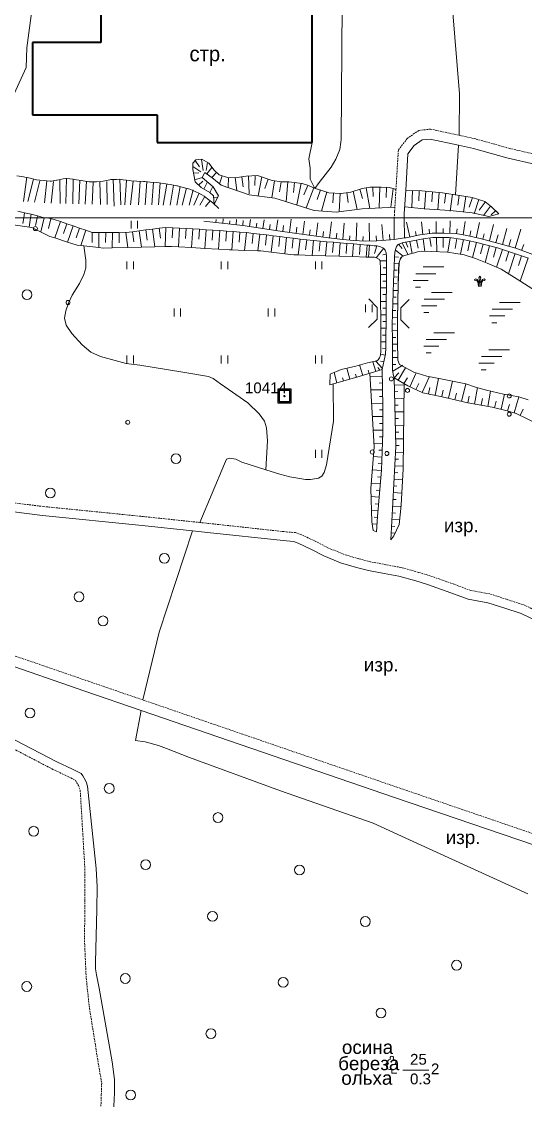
# Model space of a CAD drawing. Extents: x 1000 to 4000, y -5000 to -1000.
# Drawn here: x 3230.1 to 3379.8, y -3262.1 to -2941.7 of the extents above; entities that cross this region are included whole.
import ezdxf
from ezdxf.enums import TextEntityAlignment as Align

# ---------------------------------------------------------------- set-up
doc = ezdxf.new("R2010")
doc.units = 0
doc.header["$MEASUREMENT"] = 0
doc.linetypes.add('DASHED', pattern=[0.75, 0.5, -0.25])
doc.linetypes.add('HIDDENX2', pattern=[0.75, 0.5, -0.25])
doc.layers.get('0').update_dxf_attribs({"linetype": 'CONTINUOUS'})
for name, color, linetype in [('1', 7, 'CONTINUOUS'), ('13', 7, 'CONTINUOUS'), ('17', 7, 'CONTINUOUS'), ('2', 7, 'CONTINUOUS'), ('24', 7, 'CONTINUOUS'), ('33', 7, 'CONTINUOUS'), ('36', 7, 'CONTINUOUS'), ('37', 7, 'CONTINUOUS'), ('40', 7, 'CONTINUOUS'), ('42', 7, 'CONTINUOUS')]:
    doc.layers.add(name, color=color, linetype=linetype)
doc.styles.add('ARIAL', font='')
doc.styles.get("Standard").update_dxf_attribs({"font": 'txt', "height": 0.2})
doc.styles.get('ARIAL').set_extended_font_data('Arial Cyr')

# ---------------------------------------------------------------- blocks, each defined once
blk = doc.blocks.new('NULLNAME')
at = {"color": 0, "linetype": 'Continuous'}
for points in [[(2, 2), (-2, 2), (-2, 2), (-2, -2), (-2, -2), (2, -2), (2, -2), (2, 2)], [(1.6, 1.6), (-1.6, 1.6), (-1.6, 1.6), (-1.6, -1.6), (-1.6, -1.6), (1.6, -1.6), (1.6, -1.6), (1.6, 1.6)]]:
    blk.add_lwpolyline(points, close=True, dxfattribs=at)
at = {"color": 0}
blk.add_point((0, 0), dxfattribs=at)
blk.add_point((0, 0), dxfattribs=at)

msp = doc.modelspace()

# ---------------------------------------------------------------- linework, layer by layer
at = {"color": 253, "linetype": 'Continuous', "lineweight": 0}
for p, q in [((3349.42, -3014.56), (3355.55, -3014.56)), ((3346.44, -3018.56), (3350.95, -3018.56)), ((3347.23, -3016.56), (3353.25, -3016.56)), ((3347.13, -3020.56), (3348.64, -3020.56)), ((3335.79, -3026.56), (3333.31, -3024.05)), ((3345.33, -3024.21), (3342.82, -3026.68)), ((3349.75, -3024.13), (3355.77, -3024.13)), ((3351.94, -3022.13), (3358.08, -3022.13)), ((3335.75, -3030.09), (3335.79, -3026.56)), ((3342.82, -3026.68), (3342.79, -3030.21)), ((3348.97, -3026.13), (3353.47, -3026.13)), ((3349.66, -3028.13), (3351.17, -3028.13)), ((3369.95, -3027.12), (3375.97, -3027.12)), ((3372.14, -3025.12), (3378.28, -3025.12)), ((3333.24, -3032.56), (3335.75, -3030.09)), ((3342.79, -3030.21), (3345.26, -3032.73)), ((3369.17, -3029.12), (3373.67, -3029.12)), ((3369.86, -3031.12), (3371.37, -3031.12)), ((3352.57, -3034.1), (3358.71, -3034.1)), ((3350.38, -3036.1), (3356.41, -3036.1)), ((3349.6, -3038.1), (3354.1, -3038.1)), ((3350.29, -3040.1), (3351.8, -3040.1)), ((3368.99, -3039.14), (3375.12, -3039.14)), ((3366.01, -3043.14), (3370.51, -3043.14)), ((3366.79, -3041.14), (3372.82, -3041.14)), ((3366.7, -3045.14), (3368.21, -3045.14)), ((3340.13, -3254), (3340.13, -3252.91)), ((3340.13, -3254), (3341.63, -3254))]:
    msp.add_line(p, q, dxfattribs=at)
for points in [[(3262.64, -3003.16), (3262.64, -3000.82)], [(3264.59, -3000.82), (3264.59, -3003.16)], [(3261.42, -3015.24), (3261.42, -3012.9)], [(3263.37, -3012.9), (3263.37, -3015.24)], [(3289.42, -3015.24), (3289.42, -3012.9)], [(3291.37, -3012.9), (3291.37, -3015.24)], [(3317.42, -3015.24), (3317.42, -3012.9)], [(3319.37, -3012.9), (3319.37, -3015.24)], [(3275.42, -3029.24), (3275.42, -3026.9)], [(3277.37, -3026.9), (3277.37, -3029.24)], [(3303.42, -3029.24), (3303.42, -3026.9)], [(3305.37, -3026.9), (3305.37, -3029.24)], [(3332.32, -3027.99), (3332.32, -3025.66)], [(3334.27, -3025.66), (3334.27, -3027.99)], [(3261.42, -3043.24), (3261.42, -3040.9)], [(3263.37, -3040.9), (3263.37, -3043.24)], [(3289.42, -3043.24), (3289.42, -3040.9)], [(3291.37, -3040.9), (3291.37, -3043.24)], [(3317.42, -3043.24), (3317.42, -3040.9)], [(3319.37, -3040.9), (3319.37, -3043.24)], [(3317.42, -3071.24), (3317.42, -3068.9)], [(3319.37, -3068.9), (3319.37, -3071.24)], [(3339.44, -3252.91), (3340.8, -3252.91)]]:
    msp.add_lwpolyline(points, dxfattribs=at)
for points in [[(3365.05, -3018.08), (3364.72, -3018.27), (3364.88, -3018.53), (3365.34, -3018.51), (3365.73, -3018.99), (3365.91, -3020.4), (3365.91, -3020.4), (3365.87, -3018.8), (3365.5, -3018.27), (3365.05, -3018.08)], [(3366.3, -3020.42), (3366.14, -3018.51), (3366.01, -3017.78), (3366.3, -3017.3), (3366.57, -3017.77), (3366.4, -3018.56), (3366.3, -3020.42)], [(3367.55, -3018.08), (3367.86, -3018.27), (3367.7, -3018.53), (3367.24, -3018.51), (3366.85, -3018.99), (3366.63, -3020.38), (3366.63, -3020.38), (3366.73, -3018.8), (3367.1, -3018.27), (3367.55, -3018.08)]]:
    msp.add_lwpolyline(points, close=True, dxfattribs=at)
for centre, radius in [((3234.22, -3003.15), 0.6), ((3231.71, -3022.79), 1.46), ((3243.93, -3025.11), 0.6), ((3340.01, -3047.81), 0.6), ((3344.79, -3051.23), 0.6), ((3375.01, -3052.86), 0.6), ((3261.68, -3060.68), 0.6), ((3375.01, -3058.28), 0.6), ((3334.33, -3069.52), 0.6), ((3338.66, -3069.97), 0.6), ((3276, -3071.5), 1.46), ((3238.65, -3081.67), 1.46), ((3272.56, -3101.11), 1.46), ((3247.2, -3112.53), 1.46), ((3254.33, -3119.68), 1.46), ((3232.64, -3147.05), 1.46), ((3256.16, -3169.45), 1.46), ((3288.47, -3178.09), 1.46), ((3233.72, -3182.16), 1.46), ((3266.99, -3192.11), 1.46), ((3312.7, -3193.65), 1.46), ((3286.85, -3207.45), 1.46), ((3332.27, -3208.98), 1.46), ((3359.36, -3221.95), 1.46), ((3231.66, -3228.28), 1.46), ((3260.95, -3225.9), 1.46), ((3307.84, -3227.05), 1.46), ((3336.94, -3236.13), 1.46), ((3286.36, -3242.29), 1.46), ((3262.54, -3260.52), 1.46)]:
    msp.add_circle(centre, radius, dxfattribs=at)
for centre, radius, start, end in [((3340.13, -3249.54), 0.545, 90, 220.5003), ((3340.13, -3249.54), 0.545, 319.4997, 90), ((3339.45, -3252.03), 0.879, 108.3532, 269.3875), ((3339.69, -3250.65), 0.754, 88.1329, 226.6634), ((3340.57, -3250.65), 0.754, 313.3366, 91.8671), ((3340.81, -3252.03), 0.879, 269.6098, 71.6468)]:
    msp.add_arc(centre, radius, start, end, dxfattribs=at)
at = {"color": 253, "lineweight": 0}
for p in [(3365.88, -3019.24), (3366.39, -3018.86), (3366.76, -3019.23)]:
    msp.add_point(p, dxfattribs=at)
at = {"layer": '1', "color": 253, "linetype": 'Continuous', "lineweight": 0}
for p, q in [((4000, -3000), (3000, -3000)), ((3000, -3000), (4000, -3000))]:
    msp.add_line(p, q, dxfattribs=at)
at = {"layer": '13', "color": 253, "linetype": 'Continuous', "lineweight": 40}
for p, q in [((3316.47, -2977.6), (3316.47, -2928.97)), ((3253.7, -2938.16), (3253.7, -2947.85)), ((3253.7, -2947.85), (3233.34, -2947.85)), ((3233.34, -2947.85), (3233.34, -2969.41)), ((3233.34, -2969.41), (3270.4, -2969.41)), ((3270.4, -2969.41), (3270.4, -2977.6)), ((3270.4, -2977.6), (3316.47, -2977.6))]:
    msp.add_line(p, q, dxfattribs=at)
at = {"layer": '2', "color": 253, "linetype": 'Continuous', "lineweight": 0}
msp.add_circle((3308.21, -3052.89), 0.2, dxfattribs=at)
at = {"layer": '24', "color": 253, "linetype": 'DASHED', "lineweight": 0}
for p, q in [((3351.67, -2973.62), (3348.13, -2974.01)), ((3360.1, -2975.44), (3351.67, -2973.62)), ((3344.7, -2976.38), (3342.07, -2979.88)), ((3348.13, -2974.01), (3344.7, -2976.38)), ((3365.13, -2976.53), (3360.1, -2975.44)), ((3375.07, -2979.35), (3365.13, -2976.53)), ((3342.07, -2979.88), (3341.36, -2991.48)), ((3383.52, -2981.28), (3375.07, -2979.35)), ((3341.36, -2991.48), (3340.95, -2998.12)), ((3340.95, -2998.12), (3340.84, -3000))]:
    msp.add_line(p, q, dxfattribs=at)
at = {"layer": '24', "color": 253, "linetype": 'Continuous', "lineweight": 0}
for p, q in [((3349.18, -2976.83), (3346.74, -2978.51)), ((3351.52, -2976.57), (3349.18, -2976.83)), ((3359.95, -2978.39), (3351.52, -2976.57)), ((3346.74, -2978.51), (3344.93, -2980.93)), ((3364.42, -2979.36), (3359.95, -2978.39)), ((3374.34, -2982.18), (3364.42, -2979.36)), ((3344.93, -2980.93), (3344.26, -2991.83)), ((3382.9, -2984.13), (3374.34, -2982.18)), ((3344.26, -2991.83), (3343.84, -2998.63)), ((3343.84, -2998.63), (3343.75, -3000)), ((3340.84, -3000), (3340.84, -3006.36)), ((3343.75, -3000), (3343.94, -3005.93)), ((3343.94, -3005.93), (3340.84, -3006.36)), ((3236.32, -3088.37), (3203.99, -3084.38)), ((3265.98, -3091.34), (3236.32, -3088.37)), ((3280.87, -3092.91), (3265.98, -3091.34)), ((3285.4, -3093.39), (3280.87, -3092.91)), ((3307.84, -3095.84), (3285.4, -3093.39)), ((3310.93, -3096.1), (3307.84, -3095.84)), ((3312.35, -3096.62), (3310.93, -3096.1)), ((3316.22, -3098.43), (3312.35, -3096.62)), ((3319.94, -3100.35), (3316.22, -3098.43)), ((3324.84, -3102.41), (3319.94, -3100.35)), ((3329.61, -3103.83), (3324.84, -3102.41)), ((3333.22, -3104.74), (3329.61, -3103.83)), ((3337.86, -3105.64), (3333.22, -3104.74)), ((3342.25, -3106.41), (3337.86, -3105.64)), ((3347.28, -3107.83), (3342.25, -3106.41)), ((3350.72, -3108.85), (3347.28, -3107.83)), ((3248.94, -3140.55), (3159.78, -3109.87)), ((3357.69, -3111.3), (3350.72, -3108.85)), ((3362.85, -3113.24), (3357.69, -3111.3)), ((3368.65, -3114.27), (3362.85, -3113.24)), ((3373.42, -3115.82), (3368.65, -3114.27)), ((3378.58, -3117.5), (3373.42, -3115.82)), ((3383.31, -3119.8), (3378.58, -3117.5)), ((3265.69, -3146.29), (3248.94, -3140.55)), ((3340.93, -3172.11), (3265.69, -3146.29)), ((3228.19, -3155.08), (3240.57, -3161.53)), ((3240.57, -3161.53), (3245.21, -3163.72)), ((3245.21, -3163.72), (3247.79, -3165.01)), ((3247.79, -3165.01), (3248.3, -3165.66)), ((3248.3, -3165.66), (3248.69, -3166.43)), ((3248.69, -3166.43), (3249.33, -3167.46)), ((3249.33, -3167.46), (3249.74, -3168.74)), ((3252.23, -3193.22), (3249.74, -3168.74)), ((3389.97, -3188.87), (3340.93, -3172.11)), ((3252.57, -3198.68), (3252.23, -3193.22)), ((3252.46, -3205.4), (3252.57, -3198.68)), ((3252.12, -3221.06), (3252.46, -3205.4)), ((3252.12, -3223), (3252.12, -3221.06)), ((3252.35, -3224.82), (3252.12, -3223)), ((3253.14, -3228.81), (3252.35, -3224.82)), ((3257, -3250.68), (3253.14, -3228.81)), ((3257.68, -3255.92), (3257, -3250.68)), ((3257.68, -3259.91), (3257.68, -3255.92)), ((3257.35, -3267.8), (3257.68, -3259.91))]:
    msp.add_line(p, q, dxfattribs=at)
at = {"layer": '24', "color": 253, "linetype": 'HIDDENX2', "lineweight": 0}
for p, q in [((3236.62, -3085.71), (3204.31, -3081.72)), ((3266.25, -3088.68), (3236.62, -3085.71)), ((3283.12, -3090.46), (3266.25, -3088.68)), ((3285.69, -3090.73), (3283.12, -3090.46)), ((3308.09, -3093.18), (3285.69, -3090.73)), ((3311.51, -3093.47), (3308.09, -3093.18)), ((3313.38, -3094.14), (3311.51, -3093.47)), ((3317.4, -3096.03), (3313.38, -3094.14)), ((3321.07, -3097.92), (3317.4, -3096.03)), ((3325.74, -3099.89), (3321.07, -3097.92)), ((3330.31, -3101.25), (3325.74, -3099.89)), ((3333.8, -3102.12), (3330.31, -3101.25)), ((3338.35, -3103.01), (3333.8, -3102.12)), ((3342.84, -3103.8), (3338.35, -3103.01)), ((3348.02, -3105.26), (3342.84, -3103.8)), ((3249.96, -3137.6), (3160.78, -3106.93)), ((3351.55, -3106.3), (3348.02, -3105.26)), ((3358.6, -3108.79), (3351.55, -3106.3)), ((3363.56, -3110.65), (3358.6, -3108.79)), ((3369.3, -3111.67), (3363.56, -3110.65)), ((3374.25, -3113.27), (3369.3, -3111.67)), ((3379.58, -3115.01), (3374.25, -3113.27)), ((3384.43, -3117.37), (3379.58, -3115.01)), ((3266.18, -3143.17), (3249.96, -3137.6)), ((3341.94, -3169.17), (3266.18, -3143.17)), ((3227.02, -3157.32), (3239.44, -3163.79)), ((3239.44, -3163.79), (3244.1, -3165.99)), ((3244.1, -3165.99), (3246.16, -3167.02)), ((3246.16, -3167.02), (3246.16, -3167.02)), ((3246.16, -3167.02), (3246.48, -3167.67)), ((3246.48, -3167.67), (3247.02, -3168.53)), ((3247.02, -3168.53), (3247.54, -3169.99)), ((3391.03, -3185.94), (3341.94, -3169.17)), ((3247.54, -3169.99), (3248.93, -3193.36)), ((3248.93, -3193.36), (3248.93, -3202.59)), ((3248.93, -3202.59), (3248.82, -3214.62)), ((3248.82, -3214.62), (3249.27, -3225.1)), ((3249.27, -3225.1), (3250.18, -3233.99)), ((3250.18, -3233.99), (3252.9, -3251.03)), ((3252.9, -3251.03), (3253.93, -3256.95)), ((3253.93, -3256.95), (3253.81, -3260.37)), ((3253.81, -3260.37), (3252.79, -3292.43))]:
    msp.add_line(p, q, dxfattribs=at)
at = {"layer": '33', "color": 253, "linetype": 'Continuous', "lineweight": 0}
for p, q in [((3342.39, -3012.93), (3342.67, -3012.16)), ((3342.67, -3012.16), (3343.13, -3011.58)), ((3343.13, -3011.58), (3343.71, -3011.23)), ((3343.71, -3011.23), (3345.27, -3010.75)), ((3345.27, -3010.75), (3346.89, -3010.33)), ((3342.11, -3015.63), (3342.25, -3013.55)), ((3342.25, -3013.55), (3342.39, -3012.93)), ((3341.97, -3020), (3342.11, -3015.63)), ((3341.77, -3030.08), (3341.97, -3020)), ((3341.77, -3036.81), (3341.77, -3030.08)), ((3341.9, -3042.25), (3341.77, -3036.81)), ((3341.9, -3042.25), (3342.44, -3043.51)), ((3342.44, -3043.51), (3346.7, -3045.82)), ((3346.7, -3045.82), (3350.5, -3046.98)), ((3350.5, -3046.98), (3355.68, -3048.02)), ((3355.68, -3048.02), (3362.13, -3049.28)), ((3362.13, -3049.28), (3365.01, -3050.21)), ((3365.01, -3050.21), (3368.23, -3051.13)), ((3368.23, -3051.13), (3373.3, -3052.29)), ((3373.3, -3052.29), (3377.91, -3053.09)), ((3377.91, -3053.09), (3380.67, -3054.02))]:
    msp.add_line(p, q, dxfattribs=at)
at = {"layer": '36', "color": 253, "linetype": 'Continuous', "lineweight": 0}
for p, q in [((3228.71, -2987.52), (3230.7, -2987.78)), ((3230.7, -2987.78), (3231.11, -2987.84)), ((3230.73, -2995.07), (3231.69, -2987.92)), ((3231.11, -2987.84), (3232.64, -2988.22)), ((3231.94, -2995.16), (3233.61, -2988.47)), ((3232.64, -2988.22), (3234.17, -2988.61)), ((3233.96, -2995.3), (3235.55, -2988.95)), ((3234.17, -2988.61), (3234.17, -2988.61)), ((3234.17, -2988.61), (3234.59, -2988.65)), ((3234.59, -2988.65), (3236.58, -2988.86)), ((3236.58, -2988.86), (3238.57, -2989.07)), ((3236.88, -2995.51), (3237.58, -2988.97)), ((3238.57, -2989.07), (3238.98, -2989.12)), ((3238.88, -2995.61), (3239.57, -2989.18)), ((3238.98, -2989.12), (3240.54, -2988.81)), ((3240.54, -2988.81), (3240.68, -2988.78)), ((3240.68, -2988.78), (3242.5, -2988.4)), ((3241.55, -2995.68), (3241.52, -2988.61)), ((3242.5, -2988.4), (3243.14, -2988.27)), ((3243.14, -2988.27), (3244.48, -2988.42)), ((3243.3, -2995.72), (3243.48, -2988.2)), ((3244.48, -2988.42), (3245.44, -2988.52)), ((3245.32, -2995.77), (3245.47, -2988.53)), ((3245.44, -2988.52), (3246.46, -2988.66)), ((3246.46, -2988.66), (3247.9, -2988.86)), ((3247.14, -2995.82), (3247.45, -2988.8)), ((3247.9, -2988.86), (3248.44, -2988.96)), ((3248.44, -2988.96), (3250.2, -2989.29)), ((3249.05, -2995.87), (3249.43, -2989.07)), ((3250.2, -2989.29), (3250.41, -2989.28)), ((3250.41, -2989.28), (3252.41, -2989.23)), ((3251.12, -2995.92), (3251.39, -2989.51)), ((3252.41, -2989.23), (3253.6, -2989.2)), ((3253.58, -2995.98), (3253.41, -2989.21)), ((3253.6, -2989.2), (3254.39, -2989.05)), ((3253.6, -2989.2), (3253.6, -2989.2)), ((3254.39, -2989.05), (3256.36, -2988.67)), ((3255.58, -2996.03), (3255.41, -2989.16)), ((3256.36, -2988.67), (3256.66, -2988.61)), ((3256.66, -2988.61), (3258.35, -2988.55)), ((3257.61, -2996.54), (3257.34, -2988.47)), ((3258.35, -2988.55), (3259.09, -2988.52)), ((3259.09, -2988.52), (3260.34, -2988.67)), ((3259.61, -2996.1), (3259.35, -2988.51)), ((3260.34, -2988.67), (3262.32, -2988.91)), ((3260.84, -2996.1), (3261.33, -2988.79)), ((3262.32, -2988.91), (3262.66, -2988.95)), ((3262.47, -2996.11), (3263.32, -2989.03)), ((3262.66, -2988.95), (3264.32, -2989.05)), ((3264.32, -2989.05), (3266.32, -2989.18)), ((3264.88, -2996.12), (3265.32, -2989.11)), ((3266.32, -2989.18), (3266.74, -2989.2)), ((3266.74, -2989.2), (3268.31, -2989.33)), ((3266.88, -2996.13), (3267.31, -2989.24)), ((3268.31, -2989.33), (3270.3, -2989.49)), ((3268.77, -2996.14), (3269.31, -2989.41)), ((3270.3, -2989.49), (3270.98, -2989.54)), ((3270.77, -2996.15), (3271.3, -2989.57)), ((3270.98, -2989.54), (3272.28, -2989.77)), ((3272.28, -2989.77), (3274.25, -2990.11)), ((3272.2, -2996.16), (3273.27, -2989.94)), ((3274.22, -2996.17), (3275.24, -2990.28)), ((3274.25, -2990.11), (3276.22, -2990.45)), ((3276.22, -2990.45), (3276.42, -2990.48)), ((3276.25, -2996.18), (3277.21, -2990.61)), ((3276.42, -2990.48), (3278.16, -2990.93)), ((3277.85, -2996.18), (3279.13, -2991.17)), ((3278.16, -2990.93), (3280.08, -2991.41)), ((3279.92, -2996.18), (3281.07, -2991.67)), ((3280.08, -2991.41), (3280.1, -2991.43)), ((3280.1, -2991.43), (3281.93, -2992.22)), ((3281.3, -2996.18), (3282.85, -2992.62)), ((3281.93, -2992.22), (3282.79, -2992.6)), ((3282.79, -2992.6), (3283.71, -2993.13)), ((3283.11, -2996.18), (3284.58, -2993.64)), ((3283.71, -2993.13), (3284.4, -2993.53)), ((3284.4, -2993.53), (3285.34, -2994.29)), ((3284.79, -2996.58), (3286.12, -2994.91)), ((3285.34, -2994.29), (3286.9, -2995.54)), ((3288.76, -2997.19), (3286.9, -2995.54)), ((3230.5, -3001.67), (3230.75, -3000)), ((3232.37, -3002.72), (3232.78, -3000)), ((3234.22, -3002.23), (3234.74, -3000)), ((3235.82, -3004.15), (3236.8, -3000)), ((3237.85, -3000), (3239.75, -3000.45)), ((3238.11, -3003.14), (3238.8, -3000.22))]:
    msp.add_line(p, q, dxfattribs=at)
at = {"layer": '37', "color": 253, "linetype": 'Continuous', "lineweight": 0}
for p, q in [((3231.68, -2949.49), (3233.39, -2936.9)), ((3325.34, -2936.75), (3325.08, -2976.66)), ((3231.51, -2955.27), (3231.68, -2949.49)), ((3227.95, -2963.1), (3231.51, -2955.27)), ((3325.08, -2976.66), (3324.96, -2977.5)), ((3315.5, -2982.47), (3316.47, -2977.6)), ((3324.65, -2979.68), (3323.47, -2982.52)), ((3324.96, -2977.5), (3324.65, -2979.68)), ((3281.01, -2983.77), (3281.86, -2982.75)), ((3283.02, -2984.79), (3281.69, -2982.95)), ((3281.86, -2982.75), (3283.72, -2982.58)), ((3284.07, -2985.94), (3283.59, -2982.6)), ((3283.72, -2982.58), (3285.76, -2983.77)), ((3315.83, -2985.25), (3315.5, -2982.47)), ((3323.47, -2982.52), (3322.11, -2984.91)), ((3281.01, -2985.64), (3281.01, -2983.77)), ((3283.42, -2986.29), (3281.01, -2984.71)), ((3281.71, -2989.24), (3281.01, -2985.64)), ((3284.61, -2986.51), (3283.81, -2987.94)), ((3287.12, -2988.39), (3284.61, -2986.51)), ((3284.98, -2985.94), (3285.33, -2983.52)), ((3285.17, -2986.93), (3286.67, -2984.97)), ((3285.76, -2983.77), (3287.32, -2985.84)), ((3286.6, -2988), (3288, -2986.45)), ((3287.32, -2985.84), (3288.83, -2987.19)), ((3315.83, -2988.52), (3315.83, -2985.25)), ((3322.11, -2984.91), (3318.54, -2989.5)), ((3282.77, -2986.64), (3281.21, -2986.69)), ((3283.81, -2987.94), (3281.59, -2988.65)), ((3283.43, -2990.97), (3281.71, -2989.24)), ((3283.97, -2989.05), (3282.7, -2990.23)), ((3283.81, -2987.94), (3287.03, -2990.71)), ((3285.32, -2989.24), (3284.27, -2991.43)), ((3289.44, -2990.26), (3287.12, -2988.39)), ((3288.83, -2987.19), (3291.3, -2988.02)), ((3288.88, -2989.82), (3289.67, -2987.47)), ((3291.3, -2988.02), (3293.48, -2988.05)), ((3291.55, -2990.99), (3291.58, -2988.03)), ((3293.48, -2988.05), (3296.87, -2987.57)), ((3294.12, -2991.87), (3293.58, -2988.03)), ((3295.98, -2990.73), (3295.56, -2987.76)), ((3296.87, -2987.57), (3300.17, -2987.35)), ((3297.76, -2992.83), (3297.55, -2987.53)), ((3299.47, -2990.35), (3299.54, -2987.39)), ((3300.17, -2987.35), (3304.61, -2988.87)), ((3300.4, -2993.46), (3301.47, -2987.79)), ((3302.39, -2991.28), (3303.36, -2988.44)), ((3304.5, -2993.99), (3305.28, -2988.97)), ((3304.61, -2988.87), (3307.49, -2989.31)), ((3306.8, -2992.24), (3307.25, -2989.28)), ((3307.49, -2989.31), (3309.56, -2989.3)), ((3308.75, -2995.16), (3309.25, -2989.3)), ((3309.56, -2989.3), (3313.49, -2989.72)), ((3310.92, -2992.46), (3311.24, -2989.48)), ((3311.86, -2996.13), (3313.23, -2989.69)), ((3313.49, -2989.72), (3315.08, -2990.29)), ((3317.15, -2991.1), (3315.83, -2988.52)), ((3318.54, -2989.5), (3317.22, -2991.23)), ((3286.1, -2992.45), (3283.43, -2990.97)), ((3286.99, -2990.65), (3286.02, -2992.4)), ((3287.12, -2993.45), (3286.1, -2992.45)), ((3287.03, -2990.71), (3288.64, -2993.39)), ((3297.75, -2993.12), (3289.44, -2990.26)), ((3314.03, -2993.1), (3315.13, -2990.31)), ((3314.65, -2997.01), (3316.99, -2991.03)), ((3315.08, -2990.29), (3317.18, -2991.11)), ((3317.18, -2991.11), (3321.46, -2992.49)), ((3317.97, -2994.51), (3318.89, -2991.66)), ((3319.27, -2997.94), (3320.79, -2992.27)), ((3321.46, -2992.49), (3325.11, -2992.69)), ((3322.59, -2995.55), (3322.76, -2992.56)), ((3324.45, -2998.19), (3324.75, -2992.67)), ((3325.11, -2992.69), (3327.94, -2992.31)), ((3327.14, -2995.44), (3326.74, -2992.47)), ((3327.94, -2992.31), (3331.31, -2991.24)), ((3329.84, -2997.51), (3328.69, -2992.07)), ((3331.38, -2994.26), (3330.6, -2991.47)), ((3331.31, -2991.24), (3333.73, -2990.83)), ((3333.6, -2997.18), (3332.55, -2991.03)), ((3333.73, -2990.83), (3336.94, -2990.9)), ((3334.59, -2993.66), (3334.53, -2990.85)), ((3336.38, -2997.02), (3336.53, -2990.89)), ((3336.94, -2990.9), (3339.33, -2990.99)), ((3338.41, -2993.96), (3338.53, -2990.96)), ((3339.33, -2990.99), (3340.53, -2991.28)), ((3339.8, -2996.83), (3340.49, -2991.27)), ((3340.53, -2991.28), (3341.36, -2991.52)), ((3344.26, -2991.83), (3349.02, -2991.98)), ((3346.1, -2996.92), (3346.26, -2991.89)), ((3348.16, -2994.95), (3348.25, -2991.95)), ((3349.02, -2991.98), (3355.23, -2992.51)), ((3349.8, -2997.32), (3350.25, -2992.08)), ((3351.99, -2995.24), (3352.24, -2992.25)), ((3353.79, -2997.57), (3354.24, -2992.42)), ((3355.23, -2992.51), (3360.25, -2993.28)), ((3355.77, -2995.62), (3356.22, -2992.66)), ((3357.43, -2997.95), (3358.2, -2992.96)), ((3287.37, -2995.91), (3287.12, -2993.45)), ((3288.43, -2993.8), (3287.17, -2993.93)), ((3288.64, -2993.39), (3287.37, -2995.91)), ((3305.35, -2994.1), (3297.75, -2993.12)), ((3317.06, -2997.76), (3305.35, -2994.1)), ((3359.72, -2996.23), (3360.17, -2993.26)), ((3360.25, -2993.28), (3364.05, -2993.89)), ((3361.39, -2998.23), (3362.15, -2993.58)), ((3363.15, -2996.75), (3364.12, -2993.91)), ((3364.05, -2993.89), (3367.72, -2995.15)), ((3364.56, -2998.82), (3366.01, -2994.56)), ((3366.07, -2997.66), (3367.88, -2995.26)), ((3367.72, -2995.15), (3369.76, -2996.68)), ((3229.05, -2998.02), (3231, -2998.46)), ((3230.75, -3000), (3231, -2998.46)), ((3231, -2998.46), (3232.95, -2998.9)), ((3232.78, -3000), (3232.95, -2998.9)), ((3232.95, -2998.9), (3234.88, -2999.33)), ((3234.74, -3000), (3234.88, -2999.33)), ((3234.88, -2999.33), (3236.8, -3000)), ((3323.59, -2998.3), (3317.06, -2997.76)), ((3331.36, -2997.31), (3323.59, -2998.3)), ((3341.03, -2996.76), (3331.36, -2997.31)), ((3349.77, -2997.31), (3343.96, -2996.69)), ((3357.51, -2997.8), (3349.77, -2997.31)), ((3364.05, -2998.52), (3357.51, -2997.8)), ((3368.95, -2999.55), (3364.05, -2998.52)), ((3367.37, -2999.26), (3369.48, -2996.46)), ((3371.89, -2998.8), (3368.95, -2999.55)), ((3369.65, -2999.11), (3370.92, -2997.84)), ((3369.76, -2996.68), (3371.89, -2998.8)), ((3227.62, -3002.05), (3233.16, -3002.83)), ((3236.8, -3000), (3237.85, -3000)), ((3239.75, -3000.45), (3241.64, -3001.09)), ((3239.99, -3005.95), (3241.64, -3001.09)), ((3241.64, -3001.09), (3243.54, -3001.73)), ((3242.57, -3004.57), (3243.54, -3001.73)), ((3243.54, -3001.73), (3245.43, -3002.38)), ((3243.81, -3007.16), (3245.43, -3002.38)), ((3245.43, -3002.38), (3247.33, -3003.02)), ((3295.84, -3002.26), (3284.29, -3000.99)), ((3287.98, -3000.49), (3287.88, -3001.39)), ((3290.02, -3000.25), (3289.87, -3001.6)), ((3291.96, -3000.87), (3291.86, -3001.82)), ((3294.02, -3000.48), (3293.85, -3002.04)), ((3295.99, -3000.79), (3295.83, -3002.26)), ((3306.94, -3003.93), (3295.84, -3002.26)), ((3298.14, -3000.41), (3297.81, -3002.56)), ((3299.99, -3001.51), (3299.79, -3002.85)), ((3302.16, -3000.53), (3301.77, -3003.15)), ((3303.98, -3001.9), (3303.74, -3003.45)), ((3306.21, -3000.52), (3305.72, -3003.75)), ((3307.96, -3002.22), (3307.7, -3004.04)), ((3310.24, -3000.35), (3309.68, -3004.31)), ((3314.19, -3001), (3313.64, -3004.87)), ((3318.15, -3001.41), (3317.61, -3005.41)), ((3322.16, -3001.2), (3321.57, -3005.95)), ((3325.96, -3001.58), (3325.54, -3006.44)), ((3329.71, -3001.43), (3329.53, -3006.76)), ((3333.44, -3001.51), (3333.53, -3006.82)), ((3337.19, -3001.9), (3337.52, -3006.66)), ((3344.51, -3001.21), (3345.45, -3005.64)), ((3348.91, -3001.14), (3349.37, -3004.89)), ((3353.35, -3001.06), (3353.35, -3004.55)), ((3357.48, -3000.86), (3357.35, -3004.61)), ((3361.97, -3001.04), (3361.32, -3005.03)), ((3366.23, -3001.39), (3365.23, -3005.87)), ((3370.34, -3001.93), (3369.12, -3006.82)), ((3233.16, -3002.83), (3238.56, -3005.5)), ((3238.56, -3005.5), (3239.99, -3005.95)), ((3246.36, -3005.86), (3247.33, -3003.02)), ((3247.33, -3003.02), (3249.22, -3003.66)), ((3247.69, -3008.17), (3249.22, -3003.66)), ((3249.22, -3003.66), (3251.06, -3004.29)), ((3251.06, -3004.29), (3251.12, -3004.29)), ((3251.09, -3007.29), (3251.12, -3004.29)), ((3251.12, -3004.29), (3253.12, -3004.3)), ((3253.08, -3008.82), (3253.12, -3004.3)), ((3253.12, -3004.3), (3255.12, -3004.32)), ((3255.09, -3007.32), (3255.12, -3004.32)), ((3255.12, -3004.32), (3257.12, -3004.34)), ((3257.08, -3008.89), (3257.12, -3004.34)), ((3257.12, -3004.34), (3259.12, -3004.35)), ((3259.09, -3007.35), (3259.12, -3004.35)), ((3259.12, -3004.35), (3261.03, -3004.37)), ((3261.03, -3004.37), (3261.11, -3004.36)), ((3261.11, -3004.36), (3263.1, -3004.09)), ((3261.7, -3008.78), (3261.11, -3004.36)), ((3263.1, -3004.09), (3265.08, -3003.84)), ((3263.49, -3007.07), (3263.1, -3004.09)), ((3265.08, -3003.84), (3267.06, -3003.57)), ((3265.72, -3008.67), (3265.08, -3003.84)), ((3267.06, -3003.57), (3269.05, -3003.31)), ((3267.45, -3006.55), (3267.06, -3003.57)), ((3269.05, -3003.31), (3271.03, -3003.05)), ((3269.74, -3008.57), (3269.05, -3003.31)), ((3271.03, -3003.05), (3272.93, -3002.8)), ((3271.42, -3006.03), (3271.03, -3003.05)), ((3272.74, -3008.49), (3273.01, -3002.81)), ((3272.93, -3002.8), (3273.01, -3002.81)), ((3273.01, -3002.81), (3275.01, -3002.9)), ((3274.87, -3005.9), (3275.01, -3002.9)), ((3275.01, -3002.9), (3277.01, -3003)), ((3276.74, -3008.57), (3277.01, -3003)), ((3277.01, -3003), (3279.01, -3003.1)), ((3278.86, -3006.09), (3279.01, -3003.1)), ((3279.01, -3003.1), (3280.91, -3003.19)), ((3280.6, -3008.8), (3281, -3003.19)), ((3280.91, -3003.19), (3281, -3003.19)), ((3281, -3003.19), (3283, -3003.34)), ((3282.78, -3006.33), (3283, -3003.34)), ((3283, -3003.34), (3284.99, -3003.48)), ((3284.59, -3009.05), (3284.99, -3003.48)), ((3284.99, -3003.48), (3286.99, -3003.62)), ((3286.78, -3006.61), (3286.99, -3003.62)), ((3286.99, -3003.62), (3288.98, -3003.76)), ((3288.59, -3009.29), (3288.98, -3003.76)), ((3288.98, -3003.76), (3290.98, -3003.91)), ((3290.76, -3006.9), (3290.98, -3003.91)), ((3290.98, -3003.91), (3292.97, -3004.05)), ((3292.58, -3009.51), (3292.97, -3004.05)), ((3292.97, -3004.05), (3294.97, -3004.19)), ((3294.76, -3007.18), (3294.97, -3004.19)), ((3294.97, -3004.19), (3296.87, -3004.33)), ((3296.33, -3009.63), (3296.96, -3004.34)), ((3296.87, -3004.33), (3296.96, -3004.34)), ((3296.96, -3004.34), (3298.95, -3004.58)), ((3298.59, -3007.56), (3298.95, -3004.58)), ((3298.95, -3004.58), (3300.93, -3004.82)), ((3300.34, -3009.75), (3300.93, -3004.82)), ((3300.93, -3004.82), (3302.92, -3005.06)), ((3302.56, -3008.04), (3302.92, -3005.06)), ((3302.92, -3005.06), (3304.91, -3005.3)), ((3304.32, -3010.15), (3304.91, -3005.3)), ((3304.91, -3005.3), (3306.89, -3005.53)), ((3306.53, -3008.51), (3306.89, -3005.53)), ((3306.89, -3005.53), (3308.88, -3005.77)), ((3314.76, -3005.03), (3306.94, -3003.93)), ((3308.29, -3010.62), (3308.88, -3005.77)), ((3308.88, -3005.77), (3310.86, -3006.01)), ((3311.92, -3002.78), (3311.66, -3004.59)), ((3321.33, -3005.92), (3314.76, -3005.03)), ((3315.85, -3003.49), (3315.62, -3005.14)), ((3319.81, -3004.03), (3319.59, -3005.69)), ((3323.76, -3004.55), (3323.55, -3006.2)), ((3327.65, -3005.31), (3327.53, -3006.62)), ((3331.57, -3005.49), (3331.53, -3006.82)), ((3335.5, -3005.32), (3335.53, -3006.79)), ((3339.4, -3004.88), (3339.51, -3006.52)), ((3348.47, -3005), (3344.38, -3005.87)), ((3347.14, -3003.98), (3347.4, -3005.23)), ((3352.12, -3004.55), (3348.47, -3005)), ((3351.19, -3003.3), (3351.36, -3004.64)), ((3355.68, -3004.55), (3352.12, -3004.55)), ((3352.35, -3005.83), (3354.53, -3005.77)), ((3353.54, -3010.04), (3353.43, -3005.8)), ((3354.53, -3005.77), (3357.18, -3005.83)), ((3355.35, -3003.14), (3355.35, -3004.55)), ((3355.36, -3008.79), (3355.43, -3005.79)), ((3359.07, -3004.66), (3355.68, -3004.55)), ((3361.89, -3005.12), (3359.07, -3004.66)), ((3359.58, -3003.27), (3359.35, -3004.71)), ((3366.03, -3006.05), (3361.89, -3005.12)), ((3363.65, -3003.78), (3363.28, -3005.43)), ((3367.59, -3004.69), (3367.18, -3006.34)), ((3371.7, -3005.04), (3371.05, -3007.31)), ((3374.33, -3003.1), (3372.98, -3007.86)), ((3378.42, -3003.35), (3376.83, -3008.95)), ((3239.99, -3005.95), (3243.81, -3007.16)), ((3243.81, -3007.16), (3246.61, -3008.04)), ((3246.61, -3008.04), (3247.69, -3008.17)), ((3247.69, -3008.17), (3253.08, -3008.82)), ((3253.08, -3008.82), (3254.32, -3008.97)), ((3254.32, -3008.97), (3257.08, -3008.89)), ((3257.08, -3008.89), (3261.7, -3008.78)), ((3261.7, -3008.78), (3265.72, -3008.67)), ((3265.72, -3008.67), (3269.74, -3008.57)), ((3269.74, -3008.57), (3272.74, -3008.49)), ((3272.74, -3008.49), (3274.68, -3008.45)), ((3274.68, -3008.45), (3276.74, -3008.57)), ((3276.74, -3008.57), (3280.6, -3008.8)), ((3280.6, -3008.8), (3284.59, -3009.05)), ((3310.5, -3008.99), (3310.86, -3006.01)), ((3310.86, -3006.01), (3312.85, -3006.25)), ((3312.28, -3010.97), (3312.85, -3006.25)), ((3312.85, -3006.25), (3314.83, -3006.49)), ((3314.48, -3009.47), (3314.83, -3006.49)), ((3314.83, -3006.49), (3316.72, -3006.72)), ((3316.45, -3011.11), (3316.82, -3006.73)), ((3316.72, -3006.72), (3316.82, -3006.73)), ((3316.82, -3006.73), (3318.81, -3006.89)), ((3318.56, -3009.88), (3318.81, -3006.89)), ((3318.81, -3006.89), (3320.81, -3007.06)), ((3320.46, -3011.24), (3320.81, -3007.06)), ((3320.81, -3007.06), (3322.8, -3007.22)), ((3325.53, -3006.44), (3321.33, -3005.92)), ((3322.55, -3010.22), (3322.8, -3007.22)), ((3322.8, -3007.22), (3324.79, -3007.39)), ((3324.46, -3011.36), (3324.79, -3007.39)), ((3324.79, -3007.39), (3326.79, -3007.56)), ((3328.86, -3006.73), (3325.53, -3006.44)), ((3326.54, -3010.55), (3326.79, -3007.56)), ((3326.79, -3007.56), (3328.78, -3007.72)), ((3328.46, -3011.49), (3328.78, -3007.72)), ((3328.78, -3007.72), (3330.77, -3007.89)), ((3332.2, -3006.85), (3328.86, -3006.73)), ((3330.52, -3010.88), (3330.77, -3007.89)), ((3330.77, -3007.89), (3332.76, -3008.06)), ((3335.65, -3006.79), (3332.2, -3006.85)), ((3332.47, -3011.62), (3332.76, -3008.06)), ((3332.76, -3008.06), (3333.49, -3008.12)), ((3333.23, -3011.65), (3333.49, -3008.12)), ((3333.68, -3008.13), (3334.9, -3008.24)), ((3334.9, -3008.24), (3335.81, -3008.3)), ((3335.02, -3010.59), (3335.67, -3008.29)), ((3339.78, -3006.5), (3335.65, -3006.79)), ((3335.81, -3008.3), (3336.78, -3008.58)), ((3336.78, -3008.58), (3337.61, -3008.99)), ((3337.61, -3008.99), (3338.16, -3009.55)), ((3340.84, -3006.36), (3339.78, -3006.5)), ((3341.34, -3009.06), (3341.55, -3008.51)), ((3341.55, -3008.51), (3341.82, -3008.09)), ((3341.82, -3008.09), (3342.02, -3007.92)), ((3342.02, -3007.92), (3342.68, -3007.58)), ((3343.17, -3009.08), (3342.17, -3007.85)), ((3342.68, -3007.58), (3343.55, -3007.31)), ((3344.88, -3010.87), (3343.17, -3007.42)), ((3343.55, -3007.31), (3345.36, -3006.98)), ((3344.38, -3005.87), (3343.94, -3005.93)), ((3344.93, -3008.64), (3344.34, -3007.17)), ((3345.36, -3006.98), (3349.44, -3006.23)), ((3346.18, -3010.52), (3345.52, -3006.95)), ((3347.92, -3008.93), (3347.49, -3006.59)), ((3349.44, -3006.23), (3352.35, -3005.83)), ((3349.97, -3009.93), (3349.45, -3006.23)), ((3351.79, -3008.51), (3351.44, -3005.96)), ((3356.81, -3010.14), (3357.42, -3005.87)), ((3357.18, -3005.83), (3361.2, -3006.41)), ((3358.98, -3009.12), (3359.4, -3006.15)), ((3360.53, -3010.74), (3361.38, -3006.44)), ((3361.2, -3006.41), (3364.99, -3007.16)), ((3362.76, -3009.77), (3363.34, -3006.83)), ((3364.13, -3011.78), (3365.3, -3007.24)), ((3364.99, -3007.16), (3371.49, -3008.83)), ((3370.86, -3007.26), (3366.03, -3006.05)), ((3366.49, -3010.64), (3367.24, -3007.74)), ((3367.89, -3013.24), (3369.18, -3008.23)), ((3370.36, -3011.64), (3371.11, -3008.73)), ((3376.95, -3008.99), (3370.86, -3007.26)), ((3371.49, -3008.83), (3380.78, -3011.93)), ((3375.46, -3006.44), (3374.9, -3008.41)), ((3382.01, -3010.89), (3376.95, -3008.99)), ((3379.38, -3007.84), (3378.7, -3009.65)), ((3284.59, -3009.05), (3288.59, -3009.29)), ((3288.59, -3009.29), (3291.85, -3009.49)), ((3291.85, -3009.49), (3292.58, -3009.51)), ((3292.58, -3009.51), (3296.33, -3009.63)), ((3296.33, -3009.63), (3300.34, -3009.75)), ((3300.34, -3009.75), (3301.2, -3009.78)), ((3301.2, -3009.78), (3304.32, -3010.15)), ((3304.32, -3010.15), (3308.29, -3010.62)), ((3308.29, -3010.62), (3310.98, -3010.93)), ((3310.98, -3010.93), (3312.28, -3010.97)), ((3312.28, -3010.97), (3316.45, -3011.11)), ((3316.45, -3011.11), (3320.46, -3011.24)), ((3320.46, -3011.24), (3324.46, -3011.36)), ((3324.46, -3011.36), (3328.46, -3011.49)), ((3328.46, -3011.49), (3332.47, -3011.62)), ((3332.47, -3011.62), (3333.39, -3011.65)), ((3333.39, -3011.65), (3334.21, -3011.61)), ((3334.21, -3011.61), (3334.97, -3011.68)), ((3334.97, -3011.68), (3335.6, -3011.89)), ((3335.45, -3011.84), (3337.66, -3009.04)), ((3335.6, -3011.89), (3336.49, -3012.37)), ((3337.42, -3010.98), (3338.47, -3010.78)), ((3338.16, -3009.55), (3338.44, -3010.31)), ((3338.44, -3010.31), (3338.51, -3011.34)), ((3338.51, -3011.34), (3338.51, -3013.38)), ((3340.79, -3014.46), (3340.93, -3011.69)), ((3340.93, -3011.69), (3341.06, -3010.17)), ((3342.13, -3011.61), (3340.94, -3011.51)), ((3341.06, -3010.17), (3341.34, -3009.06)), ((3343.46, -3011.31), (3341.22, -3009.53)), ((3342.39, -3012.93), (3342.72, -3011.99)), ((3342.72, -3011.99), (3343.13, -3011.58)), ((3343.13, -3011.58), (3343.71, -3011.23)), ((3343.71, -3011.23), (3345.27, -3010.75)), ((3345.27, -3010.75), (3346.89, -3010.33)), ((3346.89, -3010.33), (3347.72, -3010.09)), ((3347.72, -3010.09), (3349, -3009.89)), ((3349, -3009.89), (3352, -3010.01)), ((3352, -3010.01), (3356.71, -3010.12)), ((3356.71, -3010.12), (3361.66, -3010.93)), ((3361.66, -3010.93), (3364.99, -3012.08)), ((3364.99, -3012.08), (3368.44, -3013.47)), ((3371.25, -3014.64), (3373.02, -3009.34)), ((3373.97, -3012.82), (3374.91, -3009.97)), ((3374.82, -3016.59), (3376.81, -3010.6)), ((3377.76, -3014.08), (3378.71, -3011.24)), ((3378.31, -3018.77), (3380.61, -3011.87)), ((3336.49, -3012.37), (3336.7, -3012.93)), ((3336.7, -3012.78), (3338.51, -3012.78)), ((3336.7, -3012.93), (3336.77, -3015.08)), ((3336.77, -3015.08), (3336.84, -3039.43)), ((3337.51, -3014.78), (3338.51, -3014.78)), ((3338.51, -3013.38), (3338.51, -3017.12)), ((3340.58, -3018.99), (3340.79, -3014.46)), ((3342.29, -3013.58), (3340.83, -3013.5)), ((3342.17, -3015.46), (3342.3, -3013.38)), ((3342.3, -3013.38), (3342.39, -3012.93)), ((3368.44, -3013.47), (3372.59, -3015.2)), ((3372.59, -3015.2), (3377.42, -3018.2)), ((3336.78, -3016.78), (3338.51, -3016.78)), ((3338.51, -3017.12), (3338.37, -3038.61)), ((3342.1, -3017.57), (3340.65, -3017.5)), ((3341.74, -3015.55), (3340.74, -3015.5)), ((3342.03, -3019.83), (3342.17, -3015.46)), ((3377.42, -3018.2), (3402.22, -3034.09)), ((3336.79, -3020.77), (3338.48, -3020.78)), ((3337.49, -3018.77), (3338.49, -3018.78)), ((3340.23, -3031.67), (3340.58, -3018.99)), ((3341.99, -3021.54), (3340.51, -3021.5)), ((3341.57, -3019.52), (3340.57, -3019.5)), ((3341.82, -3029.91), (3342.03, -3019.83)), ((3336.8, -3024.77), (3338.46, -3024.78)), ((3337.47, -3022.77), (3338.47, -3022.78)), ((3341.46, -3023.52), (3340.46, -3023.49)), ((3337.44, -3026.77), (3338.44, -3026.78)), ((3341.35, -3027.52), (3340.35, -3027.49)), ((3341.91, -3025.53), (3340.4, -3025.49)), ((3336.81, -3028.77), (3338.43, -3028.78)), ((3337.42, -3030.77), (3338.42, -3030.78)), ((3341.83, -3029.53), (3340.29, -3029.49)), ((3341.82, -3036.64), (3341.82, -3029.91)), ((3336.82, -3032.77), (3338.41, -3032.78)), ((3340.37, -3036.44), (3340.23, -3031.67)), ((3341.24, -3031.52), (3340.24, -3031.49)), ((3341.82, -3033.45), (3340.29, -3033.49)), ((3336.83, -3036.77), (3338.38, -3036.78)), ((3337.39, -3034.77), (3338.39, -3034.78)), ((3341.34, -3035.46), (3340.34, -3035.49)), ((3340.37, -3040.6), (3340.37, -3036.44)), ((3341.84, -3037.49), (3340.37, -3037.49)), ((3341.9, -3042.25), (3341.82, -3036.64)), ((3336.77, -3040.75), (3336.43, -3041.58)), ((3336.84, -3039.43), (3336.77, -3040.75)), ((3336.79, -3040.45), (3338.15, -3040.76)), ((3337.36, -3038.7), (3338.36, -3038.78)), ((3338.23, -3040.41), (3337.82, -3042.21)), ((3338.37, -3038.61), (3338.23, -3040.41)), ((3341.37, -3039.49), (3340.37, -3039.49)), ((3340.37, -3043.24), (3340.37, -3040.6)), ((3325.05, -3045.01), (3329.43, -3043.98)), ((3329.43, -3043.98), (3332.88, -3043.05)), ((3330.57, -3043.67), (3331.53, -3046.78)), ((3332.88, -3043.05), (3335.15, -3042.58)), ((3334.46, -3042.72), (3335.35, -3045.6)), ((3335.64, -3042.39), (3335.15, -3042.58)), ((3335.37, -3042.49), (3337.33, -3044.68)), ((3336.12, -3042.11), (3335.64, -3042.39)), ((3336.43, -3041.58), (3336.12, -3042.11)), ((3336.73, -3042.52), (3337.72, -3042.72)), ((3337.82, -3042.21), (3337.26, -3045.01)), ((3341.94, -3041.49), (3340.37, -3041.49)), ((3340.37, -3045.18), (3340.37, -3043.24)), ((3341.37, -3043.49), (3340.37, -3043.49)), ((3343.4, -3043.72), (3340.42, -3045.49)), ((3341.9, -3042.25), (3342.44, -3043.51)), ((3342.44, -3043.51), (3346.7, -3045.82)), ((3321.72, -3049.52), (3321.83, -3046.4)), ((3329.78, -3047.32), (3321.72, -3049.52)), ((3321.83, -3046.4), (3325.05, -3045.01)), ((3322.99, -3045.9), (3323.82, -3048.94)), ((3325.49, -3047.45), (3325.75, -3048.42)), ((3326.79, -3044.6), (3327.68, -3047.89)), ((3329.35, -3046.4), (3329.61, -3047.37)), ((3337.26, -3045.01), (3329.78, -3047.32)), ((3333.14, -3045.24), (3333.44, -3046.19)), ((3334.84, -3067.99), (3333.61, -3046.14)), ((3333.66, -3047.09), (3337.3, -3047.01)), ((3335.95, -3044.41), (3336.54, -3045.24)), ((3337.26, -3045.01), (3337.49, -3055.98)), ((3340.65, -3046.91), (3340.37, -3045.18)), ((3340.83, -3047.44), (3340.65, -3046.91)), ((3342.18, -3045.96), (3340.83, -3047.44)), ((3344.86, -3049.86), (3340.83, -3047.44)), ((3341.29, -3067.87), (3340.83, -3047.44)), ((3344.24, -3044.49), (3342.03, -3048.16)), ((3347.4, -3046.03), (3345.49, -3050.16)), ((3346.7, -3045.82), (3350.5, -3046.98)), ((3351.3, -3047.14), (3349.12, -3051.84)), ((3350.5, -3046.98), (3355.68, -3048.02)), ((3336.34, -3049.03), (3337.34, -3049.01)), ((3343.84, -3049.55), (3340.88, -3049.62)), ((3343.48, -3074.56), (3343.84, -3049.25)), ((3344.78, -3047.48), (3343.74, -3049.19)), ((3349.35, -3051.94), (3344.86, -3049.86)), ((3348.15, -3049.18), (3347.31, -3051)), ((3351.46, -3050.32), (3351.07, -3052.28)), ((3354.03, -3047.68), (3353.03, -3052.68)), ((3355.68, -3048.02), (3362.13, -3049.28)), ((3358.16, -3048.5), (3356.93, -3053.54)), ((3362.09, -3049.27), (3360.82, -3054.48)), ((3362.13, -3049.28), (3365.01, -3050.21)), ((3365.59, -3050.38), (3364.74, -3055.3)), ((3365.01, -3050.21), (3368.23, -3051.13)), ((3333.89, -3051.09), (3337.39, -3051.01)), ((3336.43, -3053.03), (3337.43, -3053.01)), ((3341.92, -3051.59), (3340.92, -3051.62)), ((3343.78, -3053.55), (3340.97, -3053.62)), ((3355.11, -3053.09), (3349.35, -3051.94)), ((3355.38, -3051.11), (3354.99, -3053.07)), ((3362.71, -3054.94), (3355.11, -3053.09)), ((3359.35, -3052.07), (3358.88, -3054.01)), ((3363.11, -3052.98), (3362.76, -3054.95)), ((3367.05, -3053.67), (3366.7, -3055.64)), ((3368.23, -3051.13), (3373.3, -3052.29)), ((3369.47, -3051.41), (3368.68, -3055.99)), ((3373.62, -3052.34), (3372.59, -3056.82)), ((3373.3, -3052.29), (3377.91, -3053.09)), ((3377.9, -3053.09), (3376.45, -3057.86)), ((3377.91, -3053.09), (3380.67, -3054.02)), ((3334.11, -3055.08), (3337.47, -3055.01)), ((3336.49, -3057.01), (3337.49, -3057.01)), ((3337.49, -3055.98), (3337.49, -3063.83)), ((3342.01, -3055.59), (3341.01, -3055.62)), ((3369.96, -3056.21), (3362.71, -3054.94)), ((3374.45, -3057.25), (3369.96, -3056.21)), ((3371.09, -3054.42), (3370.64, -3056.37)), ((3375.12, -3055.36), (3374.53, -3057.28)), ((3379.16, -3056.84), (3378.28, -3058.64)), ((3334.34, -3059.01), (3337.49, -3059.01)), ((3343.72, -3057.55), (3341.06, -3057.61)), ((3342.1, -3059.59), (3341.1, -3059.61)), ((3377.1, -3058.06), (3374.45, -3057.25)), ((3389.65, -3064.18), (3377.1, -3058.06)), ((3334.56, -3063.01), (3337.49, -3063.01)), ((3336.49, -3061.01), (3337.49, -3061.01)), ((3343.66, -3061.56), (3341.15, -3061.61)), ((3336.44, -3064.97), (3337.44, -3065.01)), ((3337.49, -3063.83), (3337.03, -3074.91)), ((3342.19, -3063.59), (3341.19, -3063.61)), ((3343.61, -3065.56), (3341.24, -3065.61)), ((3333.92, -3080.34), (3334.84, -3067.99)), ((3334.78, -3066.9), (3337.36, -3067.01)), ((3336.28, -3068.97), (3337.28, -3069.01)), ((3339.79, -3095.57), (3341.29, -3067.87)), ((3343.55, -3069.74), (3341.2, -3069.61)), ((3342.28, -3067.59), (3341.28, -3067.61)), ((3334.62, -3070.9), (3337.19, -3071.01)), ((3336.11, -3072.96), (3337.11, -3073.01)), ((3342.09, -3071.66), (3341.09, -3071.61)), ((3334.33, -3074.78), (3337.02, -3075)), ((3337.03, -3074.91), (3335.88, -3088.65)), ((3341.87, -3075.66), (3340.87, -3075.6)), ((3343.49, -3073.74), (3340.98, -3073.6)), ((3342.9, -3085.3), (3343.48, -3074.56)), ((3334.04, -3078.77), (3336.69, -3078.99)), ((3335.86, -3076.91), (3336.85, -3077)), ((3343.31, -3077.74), (3340.76, -3077.6)), ((3334.15, -3090.26), (3333.92, -3080.34)), ((3335.52, -3080.9), (3336.52, -3080.98)), ((3343.09, -3081.73), (3340.55, -3081.59)), ((3341.65, -3079.65), (3340.66, -3079.59)), ((3333.98, -3082.78), (3336.35, -3082.97)), ((3335.19, -3084.88), (3336.18, -3084.97)), ((3342.86, -3085.72), (3340.33, -3085.59)), ((3341.44, -3083.64), (3340.44, -3083.59)), ((3342.33, -3091.07), (3342.9, -3085.3)), ((3334.07, -3086.8), (3336.02, -3086.96)), ((3334.86, -3088.88), (3335.85, -3088.95)), ((3335.88, -3088.65), (3335.53, -3093.26)), ((3341.22, -3087.64), (3340.22, -3087.58)), ((3334.61, -3092.8), (3334.15, -3090.26)), ((3334.26, -3090.84), (3335.7, -3090.95)), ((3341.01, -3091.63), (3340.01, -3091.58)), ((3342.46, -3089.71), (3340.12, -3089.58)), ((3340.71, -3094.42), (3342.33, -3091.07)), ((3335.53, -3093.26), (3334.61, -3092.8)), ((3339.79, -3095.57), (3340.71, -3094.42)), ((3341.09, -3093.64), (3339.9, -3093.57))]:
    msp.add_line(p, q, dxfattribs=at)
at = {"layer": '40', "color": 253, "linetype": 'Continuous', "lineweight": 0}
for p, q in [((3358.14, -2937.88), (3360.26, -2963.15)), ((3360.26, -2963.15), (3360.1, -2975.44)), ((3359.95, -2978.39), (3359.04, -2993.09)), ((3248.62, -3008.28), (3249.18, -3012.5)), ((3249.18, -3014.82), (3248.66, -3016.76)), ((3249.18, -3012.5), (3249.18, -3014.82)), ((3248.66, -3016.76), (3247.37, -3019.47)), ((3247.37, -3019.47), (3245.18, -3022.95)), ((3245.18, -3022.95), (3244.02, -3025.28)), ((3243.25, -3027.6), (3242.86, -3029.79)), ((3244.02, -3025.28), (3243.25, -3027.6)), ((3242.86, -3029.79), (3243.38, -3031.86)), ((3243.38, -3031.86), (3245.05, -3034.31)), ((3245.05, -3034.31), (3248.15, -3037.66)), ((3248.15, -3037.66), (3250.73, -3039.86)), ((3250.73, -3039.86), (3253.56, -3041.15)), ((3253.56, -3041.15), (3261.17, -3043.21)), ((3261.17, -3043.21), (3265.3, -3043.73)), ((3265.3, -3043.73), (3278.07, -3045.79)), ((3278.07, -3045.79), (3285.67, -3047.08)), ((3285.67, -3047.08), (3287.03, -3047.7)), ((3287.03, -3047.7), (3289.22, -3049.25)), ((3289.22, -3049.25), (3297.35, -3054.93)), ((3322.82, -3060.39), (3322.67, -3049.26)), ((3297.35, -3054.93), (3300.7, -3058.16)), ((3300.7, -3058.16), (3302.25, -3060.35)), ((3302.25, -3060.35), (3302.89, -3062.29)), ((3302.89, -3062.29), (3303.15, -3066.16)), ((3320.76, -3073.29), (3322.82, -3060.39)), ((3303.15, -3066.16), (3302.68, -3074.8)), ((3283.12, -3090.46), (3290.45, -3073.03)), ((3290.45, -3073.03), (3290.97, -3071.61)), ((3290.97, -3071.61), (3292, -3071.36)), ((3292, -3071.36), (3293.8, -3071.61)), ((3293.8, -3071.61), (3295.61, -3072.52)), ((3295.61, -3072.52), (3302.68, -3074.8)), ((3302.68, -3074.8), (3306.83, -3076.13)), ((3306.83, -3076.13), (3309.8, -3076.91)), ((3319.34, -3076.65), (3319.98, -3075.62)), ((3319.98, -3075.62), (3320.76, -3073.29)), ((3309.8, -3076.91), (3312.76, -3077.42)), ((3312.76, -3077.42), (3314.44, -3077.68)), ((3314.44, -3077.68), (3315.99, -3077.68)), ((3315.99, -3077.68), (3318.31, -3077.29)), ((3318.31, -3077.29), (3319.34, -3076.65)), ((3271.01, -3123.02), (3280.87, -3092.91)), ((3266.18, -3143.17), (3271.01, -3123.02)), ((3263.98, -3155.24), (3265.69, -3146.29)), ((3266.82, -3155.63), (3263.98, -3155.24)), ((3270.82, -3156.66), (3266.82, -3155.63)), ((3273.14, -3157.57), (3270.82, -3156.66)), ((3279.97, -3160.28), (3273.14, -3157.57)), ((3307.09, -3170.18), (3279.97, -3160.28)), ((3334.56, -3179.73), (3307.09, -3170.18)), ((3347.77, -3185.78), (3334.56, -3179.73)), ((3380.53, -3200.75), (3347.77, -3185.78))]:
    msp.add_line(p, q, dxfattribs=at)
at = {"layer": '42', "color": 253, "linetype": 'Continuous', "lineweight": 0}
msp.add_line((3343.43, -3253.15), (3351.13, -3253.15), dxfattribs=at)

# ---------------------------------------------------------------- block references
at = {"layer": '2', "color": 253, "lineweight": 0}
msp.add_blockref('NULLNAME', (3308.21, -3052.89), dxfattribs=at)

# ---------------------------------------------------------------- texts
at = {"layer": '17', "color": 253, "linetype": 'Continuous', "lineweight": 0}
msp.add_text('стр.', height=4.5, dxfattribs=at).set_placement((3285.4, -2951.9), align=Align.MIDDLE)
at = {"layer": '17', "color": 253, "lineweight": 0, "style": 'ARIAL'}
for p in [(3360.78, -3091.33), (3336.99, -3132.71), (3361.31, -3183.97)]:
    msp.add_text('изр.', height=4, dxfattribs=at).set_placement(p, align=Align.MIDDLE_CENTER)
at = {"layer": '2', "color": 253, "lineweight": 0, "style": 'ARIAL'}
msp.add_text('10414', height=3.2, dxfattribs=at).set_placement((3302.71, -3050.47), align=Align.MIDDLE_CENTER)
at = {"layer": '42', "color": 253, "lineweight": 0, "style": 'ARIAL'}
for s, height, p in [('осина', 4, (3332.91, -3246.31)), ('береза', 4, (3333.28, -3251.12)), ('25', 3.2, (3348.04, -3249.9)), ('2', 3.2, (3353, -3252.75)), ('ольха', 4, (3332.71, -3255.46)), ('0.3', 3.2, (3348.65, -3255.73))]:
    msp.add_text(s, height=height, dxfattribs=at).set_placement(p, align=Align.MIDDLE_CENTER)

doc.saveas('drawing.dxf')
